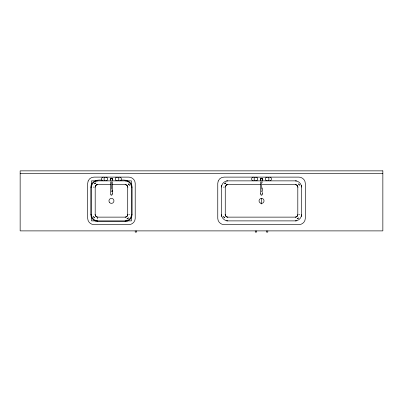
<?xml version="1.0" encoding="UTF-8"?>
<svg xmlns="http://www.w3.org/2000/svg" width="403" height="403" viewBox="0 0 403 403"><rect width="100%" height="100%" fill="white"/><g stroke="black" fill="none" stroke-linecap="round" stroke-linejoin="round"><path stroke-width="0.6" d="M262.444 191.556L262.449 187.899M112.377 181.813L112.372 193.591M262.449 182.428L262.459 181.813M120.829 180.237C125.66 179.315 132.053 181.325 132.088 187.118L132.088 214.633C132.013 218.325 128.905 221.438 125.207 221.509L97.692 221.509C94 221.438 90.887 218.325 90.816 214.633L90.816 187.118C90.846 181.325 97.244 179.315 102.07 180.237M221.509 187.118C221.579 183.758 224.406 180.932 227.766 180.861M301.555 214.633C301.489 217.993 298.658 220.819 295.303 220.884M110.603 179.048L110.603 179.864A0.937 0.937 0 0 1 111.45 178.519A0.937 0.937 0 0 1 112.296 179.864L112.23 178.967L112.296 179.864M110.583 179.154L110.583 179.758M253.401 177.113C251.014 177.068 251.014 180.907 253.401 180.861M95.924 182.846L94.423 183.849L95.566 183.083M225.992 182.846L224.496 183.849L225.64 183.083L225.242 183.345M297.071 218.905L298.573 217.902L297.429 218.668M105.405 177.159C103.536 177.547 103.536 180.428 105.405 180.816M106.241 180.816C108.105 180.428 108.105 177.547 106.241 177.159M116.663 177.159C114.795 177.547 114.795 180.428 116.663 180.816M117.495 180.816C119.364 180.428 119.364 177.547 117.495 177.159M255.487 177.159C253.623 177.547 253.623 180.428 255.487 180.816M256.323 180.816C258.187 180.428 258.187 177.547 256.323 177.159M261.325 178.544L260.665 179.154L261.431 178.544M266.746 177.159C264.877 177.547 264.877 180.428 266.746 180.816M267.577 180.816C269.446 180.428 269.446 177.547 267.577 177.159M96.317 184.73L97.692 184.362L97.692 184.614A2.504 2.504 0 0 0 95.194 187.118L94.937 187.118M226.385 184.73L227.766 184.362L227.766 184.614A2.504 2.504 0 0 0 225.262 187.118L225.262 214.633L225.599 215.882L226.516 216.799L227.766 217.131L295.303 217.131L296.553 216.799L297.469 215.882L297.802 214.633L297.802 187.118L297.469 185.869L296.553 184.952L295.303 184.614L262.157 184.614M103.319 177.113C100.931 177.068 100.931 180.907 103.319 180.861M119.58 180.861C121.968 180.907 121.968 177.068 119.58 177.113M252.59 177.3L252.928 177.219M269.662 180.861C272.05 180.907 272.05 177.068 269.662 177.113M20.15 173.361L382.85 173.361M110.825 180.861L91.441 180.861L91.441 220.884L131.464 220.884L131.464 180.861L112.074 180.861M226.516 180.861L260.907 180.861M262.157 180.861L296.553 180.861M110.825 184.614L97.692 184.614L96.443 184.952L95.526 185.869L95.194 187.118L95.194 214.633L95.526 215.882L96.443 216.799L97.692 217.131L125.207 217.131L126.456 216.799L127.373 215.882L127.711 214.633L127.711 187.118L127.373 185.869L126.456 184.952L125.207 184.614L112.074 184.614M260.907 184.614L227.766 184.614L226.516 184.952L225.01 187.118M90.816 187.118L91.441 187.118C91.506 183.758 94.332 180.932 97.692 180.861L97.692 180.237M93.37 187.118L94.045 187.118M127.963 187.118L127.711 187.118A2.504 2.504 0 0 0 125.207 184.614L125.207 184.362M132.088 187.118L131.464 187.118C131.393 183.758 128.567 180.932 125.207 180.861L125.207 180.237M223.438 187.118L224.118 187.118M298.059 187.118L297.802 187.118A2.504 2.504 0 0 0 295.303 184.614L295.303 184.362M90.816 214.633L91.441 214.633C91.506 217.993 94.332 220.819 97.692 220.884L97.692 221.509M94.937 214.633L95.194 214.633A2.504 2.504 0 0 0 97.692 217.131L97.692 217.388M127.963 214.633L127.711 214.633A2.504 2.504 0 0 1 125.207 217.131L125.207 217.388M128.854 214.633L129.529 214.633M132.088 214.633L131.464 214.633C131.393 217.993 128.567 220.819 125.207 220.884L125.207 221.509M225.01 214.633L225.262 214.633A2.504 2.504 0 0 0 227.766 217.131L227.766 217.388M298.059 214.633L297.802 214.633A2.504 2.504 0 0 1 295.303 217.131L295.303 217.388M298.95 214.633L299.625 214.633M226.516 220.884L296.553 220.884M295.303 180.861C298.658 180.932 301.489 183.758 301.555 187.118M227.766 220.884C224.406 220.819 221.579 217.993 221.509 214.633M261.743 178.544L262.116 178.725M111.752 178.589L112.034 178.725M260.882 180.106L260.948 180.191A0.937 0.937 0 0 1 260.847 178.816A0.937 0.937 0 0 1 262.222 178.816L262.403 179.154L262.182 178.806A0.937 0.937 0 0 1 262.116 180.191M299.575 185.345L298.573 183.849L299.338 184.992M223.494 216.401L224.496 217.902L223.73 216.759M93.42 216.401L94.423 217.902L93.657 216.759M260.605 181.813L260.61 193.591M110.523 181.813L110.528 193.591M262.449 192.397L262.454 193.591M301.555 185.239L301.555 216.507M267.788 230.889L267.788 232.143L266.534 232.143L266.534 230.889M261.532 180.473L261.532 181.002M261.532 181.531L261.532 189.274M261.532 190.649L261.532 191.818M261.532 194.725L261.532 195.092M261.532 198.372L261.532 204.004M256.53 230.889L256.53 232.143L255.28 232.143L255.28 230.889M221.509 185.239L221.509 216.507M136.466 230.889L136.466 232.143L135.212 232.143L135.212 230.889M111.45 180.473L111.45 181.002M111.45 181.531L111.45 189.274M111.45 190.649L111.45 191.818M111.45 194.725L111.45 195.092M97.692 218.28L97.692 218.955M262.267 193.566A0.937 0.937 0 0 1 262.172 194.84A0.937 0.937 0 0 1 260.897 194.84A0.937 0.937 0 0 1 260.801 193.566M260.751 180.433A1.249 1.249 0 0 1 260.615 178.605A1.249 1.249 0 0 1 262.449 178.605A1.249 1.249 0 0 1 262.313 180.433M112.185 193.566A0.937 0.937 0 0 1 111.661 195.067A0.937 0.937 0 0 1 110.538 193.944M110.669 180.433A1.249 1.249 0 0 1 110.533 178.605A1.249 1.249 0 0 1 112.366 178.605A1.249 1.249 0 0 1 112.23 180.433M88.161 180.972L87.688 183.365L87.688 218.386C87.753 221.741 90.584 224.572 93.939 224.637L128.96 224.637C132.32 224.572 135.146 221.741 135.212 218.386L135.212 183.365C135.156 180.005 132.3 177.189 128.96 177.113L93.939 177.113L91.546 177.587L89.516 178.942L88.161 180.972M218.235 180.972L217.761 183.365L217.761 218.386C217.827 221.741 220.653 224.572 224.013 224.637L299.056 224.637C302.411 224.572 305.242 221.741 305.308 218.386L305.308 183.365C305.242 180.005 302.411 177.179 299.056 177.113L224.013 177.113L221.62 177.587L219.59 178.942L218.235 180.972M128.476 217.902L126.98 218.905L128.476 217.902M382.85 170.857L20.15 170.857L20.15 230.889L382.85 230.889L382.85 170.857M128.764 184.257L128.476 183.849L129.479 185.345L128.764 184.257M112.361 191.556L112.361 190.634L112.361 191.571M109.681 202.644A2.504 2.504 0 0 0 113.868 201.52A2.504 2.504 0 0 0 110.805 198.457A2.504 2.504 0 0 0 109.681 202.644M260.283 203.041A2.504 2.504 0 0 0 264.036 200.875A2.504 2.504 0 0 0 260.283 198.709A2.504 2.504 0 0 0 260.283 203.041"/></g></svg>
